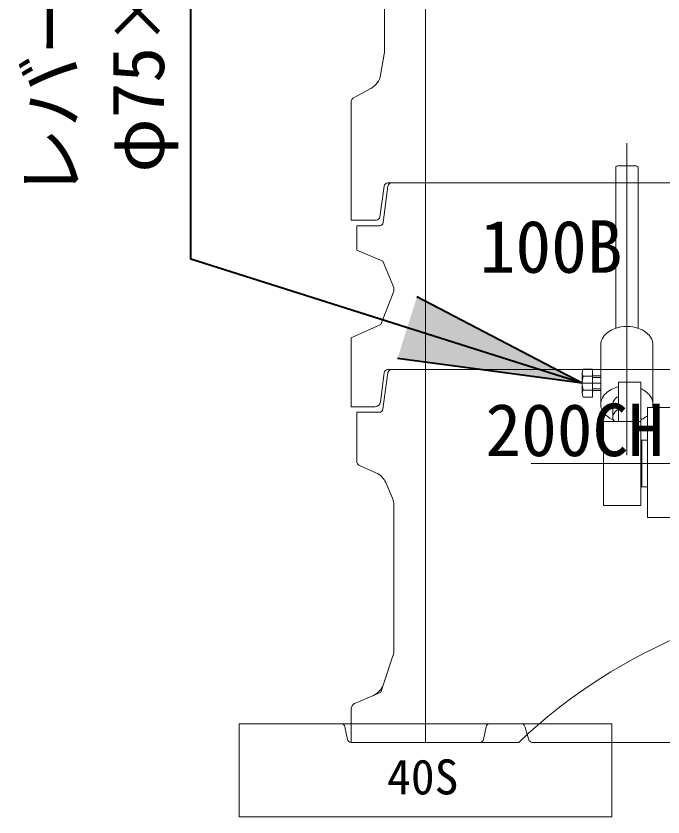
# Model space of a CAD drawing. Units: millimetres at full size, sheet at 1:20; details may follow other scales. Extents: x -5778 to 5792, y -3160 to 3160.
# Drawn here: x -1344.7 to -997.4, y 1890 to 2319.5 of the extents above; entities that cross this region are included whole.
import ezdxf
from ezdxf.enums import TextEntityAlignment as Align

# ---------------------------------------------------------------- set-up
doc = ezdxf.new("R2010")
doc.units = ezdxf.units.MM
doc.header["$LTSCALE"] = 20
for name, color, linetype, lineweight in [('0-7_TEMP01', 3, 'Continuous', 18), ('0-9_躯体', 7, 'Continuous', 9), ('0-E_寸法', 1, 'Continuous', 40), ('1-3_補修弁', 7, 'Continuous', 9)]:
    doc.layers.add(name, color=color, linetype=linetype, lineweight=lineweight)
doc.layers.add('0-F_注釈', color=1, linetype='Continuous')
doc.styles.add('ＭＳ ゴシック', font='')
doc.styles.get('ＭＳ ゴシック').set_extended_font_data('MS Gothic')

msp = doc.modelspace()

# ---------------------------------------------------------------- linework, layer by layer
at = {"layer": '0-7_TEMP01'}
for p, q in [((-1016.82, 2084.04), (-1016.82, 2251.22)), ((-1042.18, 2122.62), (-1030.82, 2122.62)), ((-754.32, 2079.49), (-1068.21, 2079.49)), ((-1024.82, 1929.98), (-724.82, 1929.98))]:
    msp.add_line(p, q, dxfattribs=at)
at = {"layer": '0-9_躯体'}
for p, q in [((-1124.82, 2429.98), (-1124.82, 2229.98)), ((-1146.82, 2335.3), (-1146.82, 2301.81)), ((-1146.95, 2300.16), (-1149.01, 2287.85)), ((-1154.17, 2280.66), (-1163.23, 2275.83)), ((-1164.82, 2273.19), (-1164.82, 2229.98)), ((-1164.82, 2229.98), (-1164.82, 2209.99)), ((-1145.08, 2229.98), (-874.82, 2229.98)), ((-874.82, 2229.98), (-1143.07, 2229.98)), ((-1124.82, 2229.98), (-1124.82, 2129.98)), ((-1147.06, 2228.26), (-1149.39, 2211.7)), ((-1145.05, 2228.24), (-1147.59, 2208.72)), ((-1164.82, 2209.99), (-1151.37, 2209.99)), ((-1161.82, 2206.99), (-1161.82, 2193.99)), ((-1161.82, 2206.99), (-1149.58, 2206.99)), ((-1161.82, 2193.99), (-1147.82, 2187.99)), ((-1147.82, 2187.99), (-1141.82, 2173.99)), ((-1164.82, 2146.99), (-1148.82, 2153.99)), ((-1164.82, 2146.99), (-1164.82, 2109.99)), ((-1147.04, 2128.23), (-1148.99, 2112.61)), ((-1145.06, 2128.26), (-1147.81, 2108.71)), ((-1145.06, 2129.98), (-874.82, 2129.98)), ((-1124.82, 2129.98), (-1124.82, 1929.98)), ((-1151.97, 2109.99), (-1164.82, 2109.99)), ((-1161.82, 2106.99), (-1161.82, 2080.96)), ((-1149.79, 2106.99), (-1161.82, 2106.99)), ((-1149.79, 2106.99), (-1161.82, 2106.99)), ((-1160, 2078.2), (-1151.5, 2074.56)), ((-1146.25, 2069.3), (-1142.63, 2060.87)), ((-1141.82, 2056.93), (-1141.82, 1979.61)), ((-1142.34, 1976.44), (-1147.41, 1961.2)), ((-1148.82, 1956.98), (-1147.41, 1961.2)), ((-1152.89, 1955.2), (-1163.02, 1950.77)), ((-1148.82, 1956.98), (-1152.89, 1955.2)), ((-1164.82, 1948.02), (-1164.82, 1929.98)), ((-1024.82, 1939.99), (-1224.82, 1939.99)), ((-1224.82, 1939.99), (-1224.82, 1889.99)), ((-1168.14, 1938.37), (-1166.78, 1931.59)), ((-1093.74, 1931.59), (-1092.38, 1938.37)), ((-1069.49, 1931.41), (-1071.63, 1938.56)), ((-1024.82, 1939.99), (-1024.82, 1889.99)), ((-1074.82, 1929.98), (-1164.82, 1929.98)), ((-1164.82, 1929.98), (-1095.7, 1929.98)), ((-1067.57, 1929.98), (-1024.82, 1929.98)), ((-1024.82, 1889.99), (-1224.82, 1889.99))]:
    msp.add_line(p, q, dxfattribs=at)
msp.add_lwpolyline([(-1148.82, 2153.99), (-1141.82, 2171.99), (-1141.82, 2173.99)], dxfattribs=at)
for centre, radius, start, end in [((-1156.82, 2301.81), 10, 350.538, 0), ((-1158.88, 2289.49), 10, 298.072, 350.538), ((-1161.82, 2273.19), 3, 118.073, 180), ((-1145.08, 2227.98), 2, 90, 172.001), ((-1143.07, 2227.98), 2, 90, 172.569), ((-1151.37, 2211.99), 2, 270, 352.001), ((-1149.58, 2208.98), 2, 270, 352.569), ((-1145.06, 2127.98), 2, 90, 172.876), ((-1143.08, 2127.98), 2, 90, 172.001), ((-1151.97, 2112.99), 3, 270, 352.874), ((-1149.79, 2108.98), 2, 270, 352.001), ((-1158.82, 2080.96), 3, 180, 246.801), ((-1155.43, 2065.36), 10, 23.199, 66.802), ((-1151.82, 2056.93), 10, 0, 23.199), ((-874.82, 1719.99), 290, 90, 133.603), ((-1151.82, 1979.61), 10, 341.565, 0), ((-1156.9, 1964.36), 10, 293.629, 341.565), ((-1161.82, 1948.02), 3, 113.629, 180), ((-1170.1, 1937.99), 2, 11.31, 90), ((-1090.41, 1937.99), 2, 90, 168.691), ((-1073.55, 1937.99), 2, 16.7, 90), ((-1164.82, 1931.98), 2, 191.31, 270), ((-1095.7, 1931.98), 2, 270, 348.691), ((-1067.57, 1931.98), 2, 196.7, 270)]:
    msp.add_arc(centre, radius, start, end, dxfattribs=at)
at = {"layer": '0-E_寸法'}
for p, q in [((-1250.85, 2189.11), (-1250.85, 2669.06)), ((-1040.82, 2122.62), (-1250.85, 2189.11)), ((-1040.82, 2122.62), (-1129.47, 2168.89)), ((-1040.82, 2122.62), (-1139.95, 2135.78))]:
    msp.add_line(p, q, dxfattribs=at)
msp.add_solid([(-1139.95, 2135.78), (-1129.47, 2168.89), (-1040.82, 2122.62)], dxfattribs=at)
at = {"layer": '1-3_補修弁'}
for p, q in [((-1022.82, 2238.14), (-1022.82, 2152.07)), ((-1011.82, 2239.14), (-1021.82, 2239.14)), ((-1010.82, 2238.14), (-1010.82, 2152.07)), ((-1030.82, 2111.31), (-1030.82, 2143.12)), ((-1002.82, 2111.31), (-1002.82, 2143.12)), ((-1040.82, 2128.24), (-1040.82, 2117)), ((-1040.24, 2126.37), (-1035.32, 2126.37)), ((-1040.23, 2130.12), (-1035.32, 2130.12)), ((-1035.32, 2130.12), (-1035.32, 2115.11)), ((-1030.82, 2126.61), (-1035.32, 2126.61)), ((-1035.32, 2125.62), (-1030.82, 2125.62)), ((-1009.32, 2123.14), (-1021.32, 2123.14)), ((-1021.32, 2101.99), (-1021.32, 2123.14)), ((-1009.32, 2123.14), (-1009.32, 2056.99)), ((-1040.24, 2118.86), (-1035.32, 2118.86)), ((-1035.32, 2119.61), (-1030.82, 2119.61)), ((-1035.32, 2118.62), (-1030.82, 2118.62)), ((-1035.32, 2115.11), (-1040.23, 2115.11)), ((-1024.32, 2111.31), (-1024.32, 2104.38)), ((-1005.82, 2109.49), (-973.82, 2109.49)), ((-1005.82, 2109.49), (-1005.82, 2050.49)), ((-1009.32, 2101.99), (-1029.32, 2101.99)), ((-1009.32, 2091.49), (-1008.82, 2091.99)), ((-1008.82, 2091.99), (-1005.82, 2091.99)), ((-1008.82, 2091.99), (-1008.82, 2066.99)), ((-1008.82, 2066.99), (-1009.32, 2067.48)), ((-1008.82, 2066.99), (-1005.82, 2066.99)), ((-1005.82, 2050.49), (-972.82, 2050.49))]:
    msp.add_line(p, q, dxfattribs=at)
msp.add_lwpolyline([(-1029.32, 2101.99), (-1029.32, 2056.99), (-1009.32, 2056.99)], dxfattribs=at)
for centre, radius, start, end in [((-1021.82, 2238.14), 1, 90, 180), ((-1011.82, 2238.14), 1, 0, 90), ((-1018.18, 2137.88), 14.93, 109.1437, 124.868), ((-1016.88, 2134.12), 18.91, 89.8112, 109.1422), ((-1016.76, 2134.12), 18.91, 70.8578, 90.1888), ((-1015.46, 2137.88), 14.93, 55.132, 70.8563), ((-1023.17, 2143.03), 7.64, 143.7701, 179.3066), ((-1020.51, 2141.17), 10.9, 124.748, 144.1564), ((-1013.13, 2141.17), 10.9, 35.8436, 55.252), ((-1010.46, 2143.03), 7.64, 0.6934, 36.2299), ((-1037.53, 2128.24), 3.29, 144.992, 214.565), ((-1028.4, 2122.62), 12.42, 162.412, 197.588), ((-1037.53, 2117), 3.29, 145.435, 215.008), ((-1020.51, 2109.35), 10.9, 124.748, 144.1564), ((-1018.18, 2106.06), 14.93, 109.1437, 124.868), ((-1019.4, 2110.93), 9.94, 101.1418, 111.7481), ((-1013.04, 2110.3), 10.08, 52.6097, 68.334), ((-1013.13, 2109.35), 10.9, 35.8436, 55.252), ((-1023.17, 2111.21), 7.64, 143.7701, 179.3066), ((-1020.22, 2111.26), 4.09, 143.7701, 179.3066), ((-1018.8, 2110.26), 5.84, 124.748, 144.1564), ((-1018.89, 2110.67), 5.45, 116.5579, 126.4811), ((-1010.46, 2111.21), 7.64, 0.6934, 36.2299), ((-1023.17, 2111.39), 7.64, 180.6934, 216.2299), ((-1009.92, 2111.31), 7.11, 345.1092, 359.9527), ((-1020.51, 2113.25), 10.9, 215.8436, 235.252), ((-1020.22, 2104.33), 4.09, 143.7701, 179.3066), ((-1018.8, 2103.34), 5.84, 124.748, 144.1564), ((-1018.89, 2103.75), 5.45, 116.5579, 126.4811), ((-1008.93, 2107.96), 4.17, 298.8243, 318.2327), ((-1019.88, 2113.48), 11.45, 233.3321, 249.0563), ((-1020.22, 2104.43), 4.09, 180.6934, 216.2299), ((-1023.44, 2102.05), 0.095, 205.752, 225.1604), ((-1015.12, 2115.99), 14.29, 293.9882, 305.0681)]:
    msp.add_arc(centre, radius, start, end, dxfattribs=at)

# ---------------------------------------------------------------- texts
at = {"layer": '0-E_寸法', "style": 'ＭＳ ゴシック'}
for s, p in [('レバー式補修弁（ボール）', (-1303.38, 2221.42)), ('φ75×150H', (-1256.74, 2235.52))]:
    msp.add_text(s, height=28.15, rotation=90, dxfattribs=at).set_placement(p, align=Align.BOTTOM_LEFT)
at = {"layer": '0-F_注釈', "style": 'ＭＳ ゴシック'}
for s, height, p in [('100B', 28.15, (-1095.76, 2173.36)), ('200CH', 28.15, (-1092.7, 2075.05)), ('40S', 18.77, (-1145.53, 1896.47))]:
    msp.add_text(s, height=height, dxfattribs=at).set_placement(p, align=Align.BOTTOM_LEFT)

doc.saveas('drawing.dxf')
